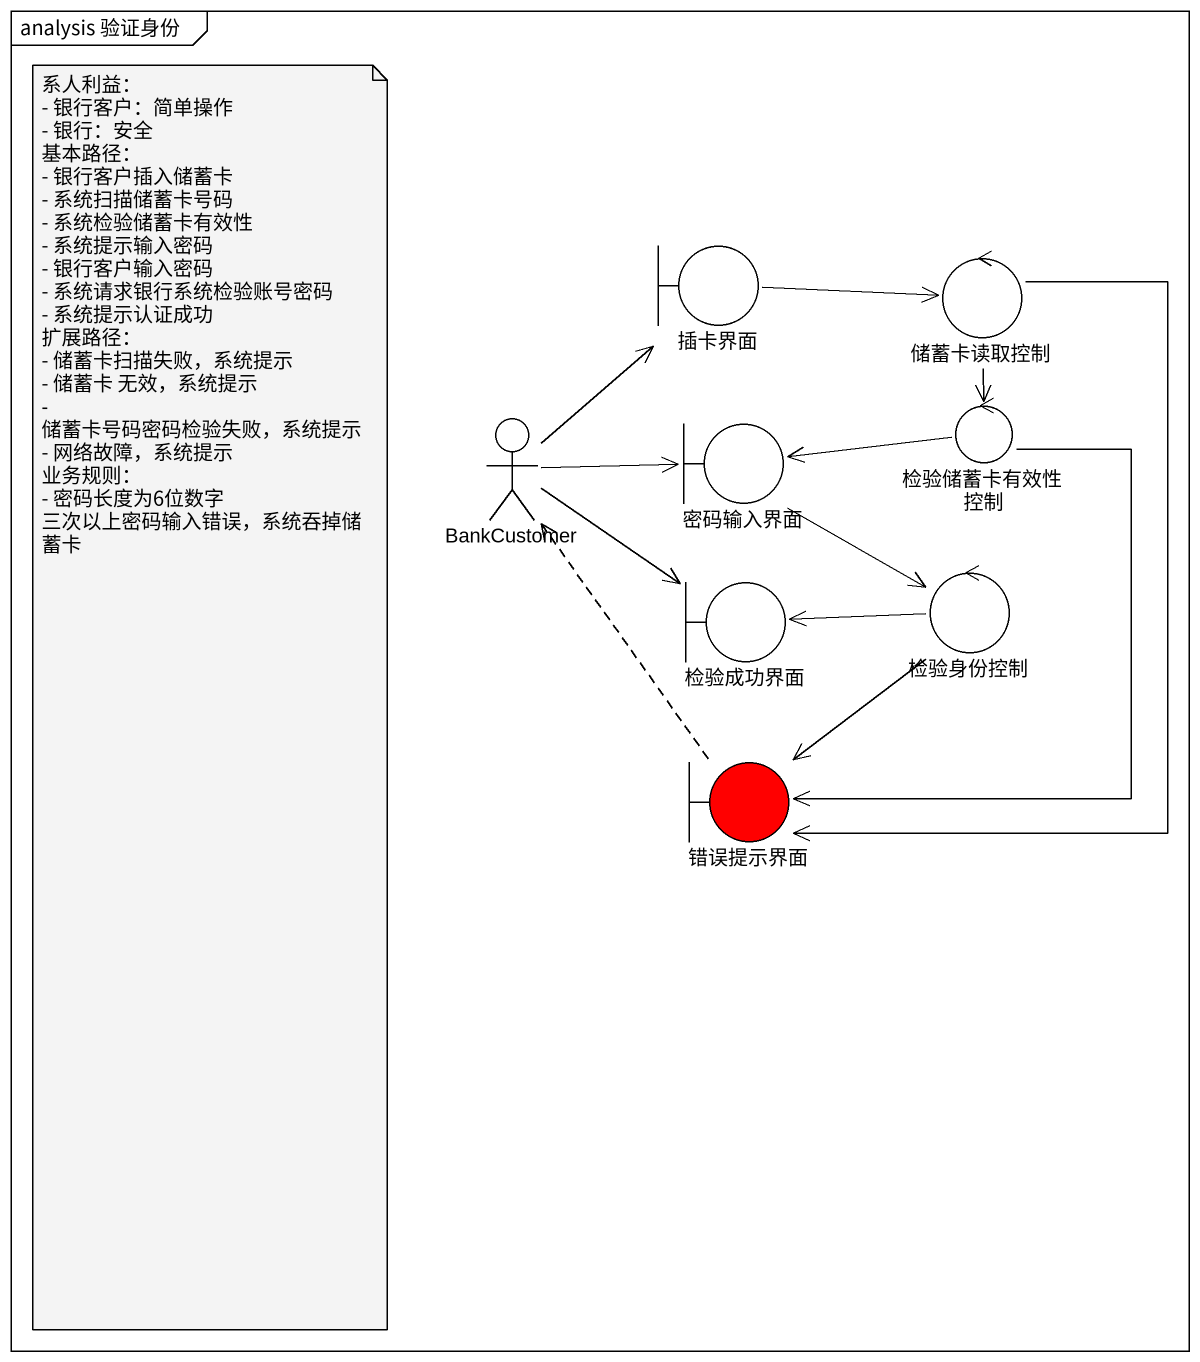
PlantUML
@startuml
mainframe analysis 验证身份
boundary 插卡界面
control 储蓄卡读取控制
actor BankCustomer
boundary 密码输入界面
control 检验储蓄卡有效性控制
boundary 检验成功界面
control 检验身份控制
boundary 错误提示界面 #FF0000
插卡界面 -right-> 储蓄卡读取控制
储蓄卡读取控制 --> 检验储蓄卡有效性控制
储蓄卡读取控制 --> 错误提示界面
BankCustomer -up-> 插卡界面
BankCustomer -right-> 密码输入界面
BankCustomer -right-> 检验成功界面
密码输入界面 --> 检验身份控制
检验储蓄卡有效性控制 -left-> 密码输入界面
检验储蓄卡有效性控制 --> 错误提示界面
检验身份控制 -left-> 检验成功界面
检验身份控制 --> 错误提示界面
错误提示界面 .up.> BankCustomer
note as N1
  系人利益：
  - 银行客户：简单操作
  - 银行：安全
  基本路径：
  - 银行客户插入储蓄卡
  - 系统扫描储蓄卡号码
  - 系统检验储蓄卡有效性
  - 系统提示输入密码
  - 银行客户输入密码
  - 系统请求银行系统检验账号密码
  - 系统提示认证成功
  扩展路径：
  - 储蓄卡扫描失败，系统提示
  - 储蓄卡 无效，系统提示
  - 储蓄卡号码密码检验失败，系统提示
  - 网络故障，系统提示
  业务规则：
  - 密码长度为6位数字
  三次以上密码输入错误，系统吞掉储蓄卡
end note
@enduml
